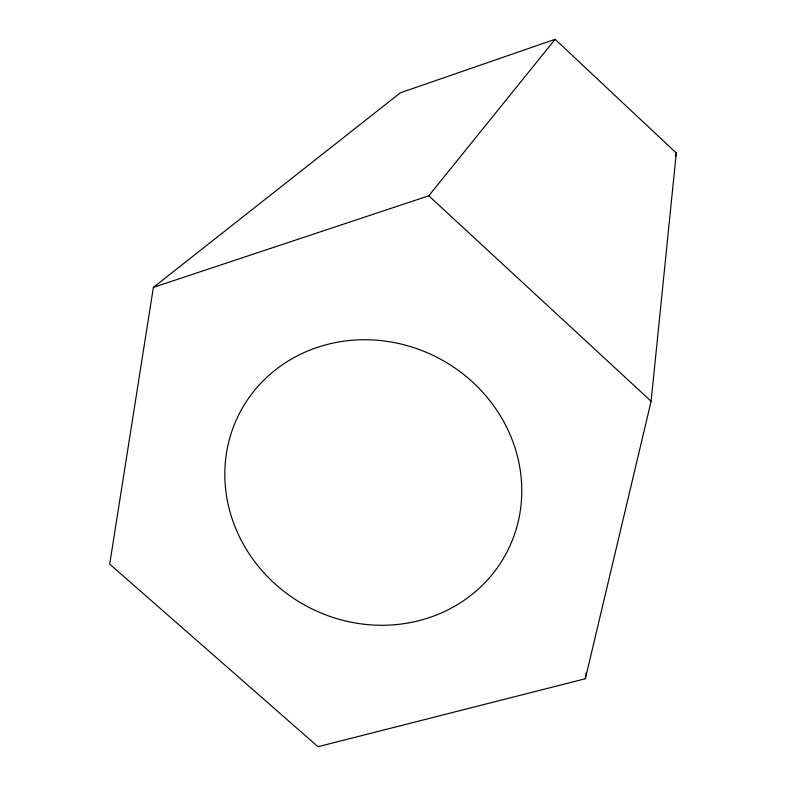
<?xml version="1.0" encoding="UTF-8"?>
<svg xmlns="http://www.w3.org/2000/svg" width="786" height="786" viewBox="0 0 786 786"><rect width="100%" height="100%" fill="white"/><g stroke="black" fill="none" stroke-linecap="round" stroke-linejoin="round"><path stroke-width="1.18" d="M651.113 401.263L676.304 153.044L555.122 39.3L400.379 92.797L153.388 287.371L109.696 564.152L318.006 746.7L585.344 678.75L651.113 401.263L428.773 195.793L153.388 287.371M585.344 678.75L586.228 672.688M675.469 156.62L676.304 153.044M428.773 195.793L555.122 39.3M237.431 532.427A150.647 140.468 27.9 0 0 493.097 573.377A150.647 140.468 27.9 0 0 389.384 341.723A150.647 140.468 27.9 0 0 237.431 532.427"/></g></svg>
